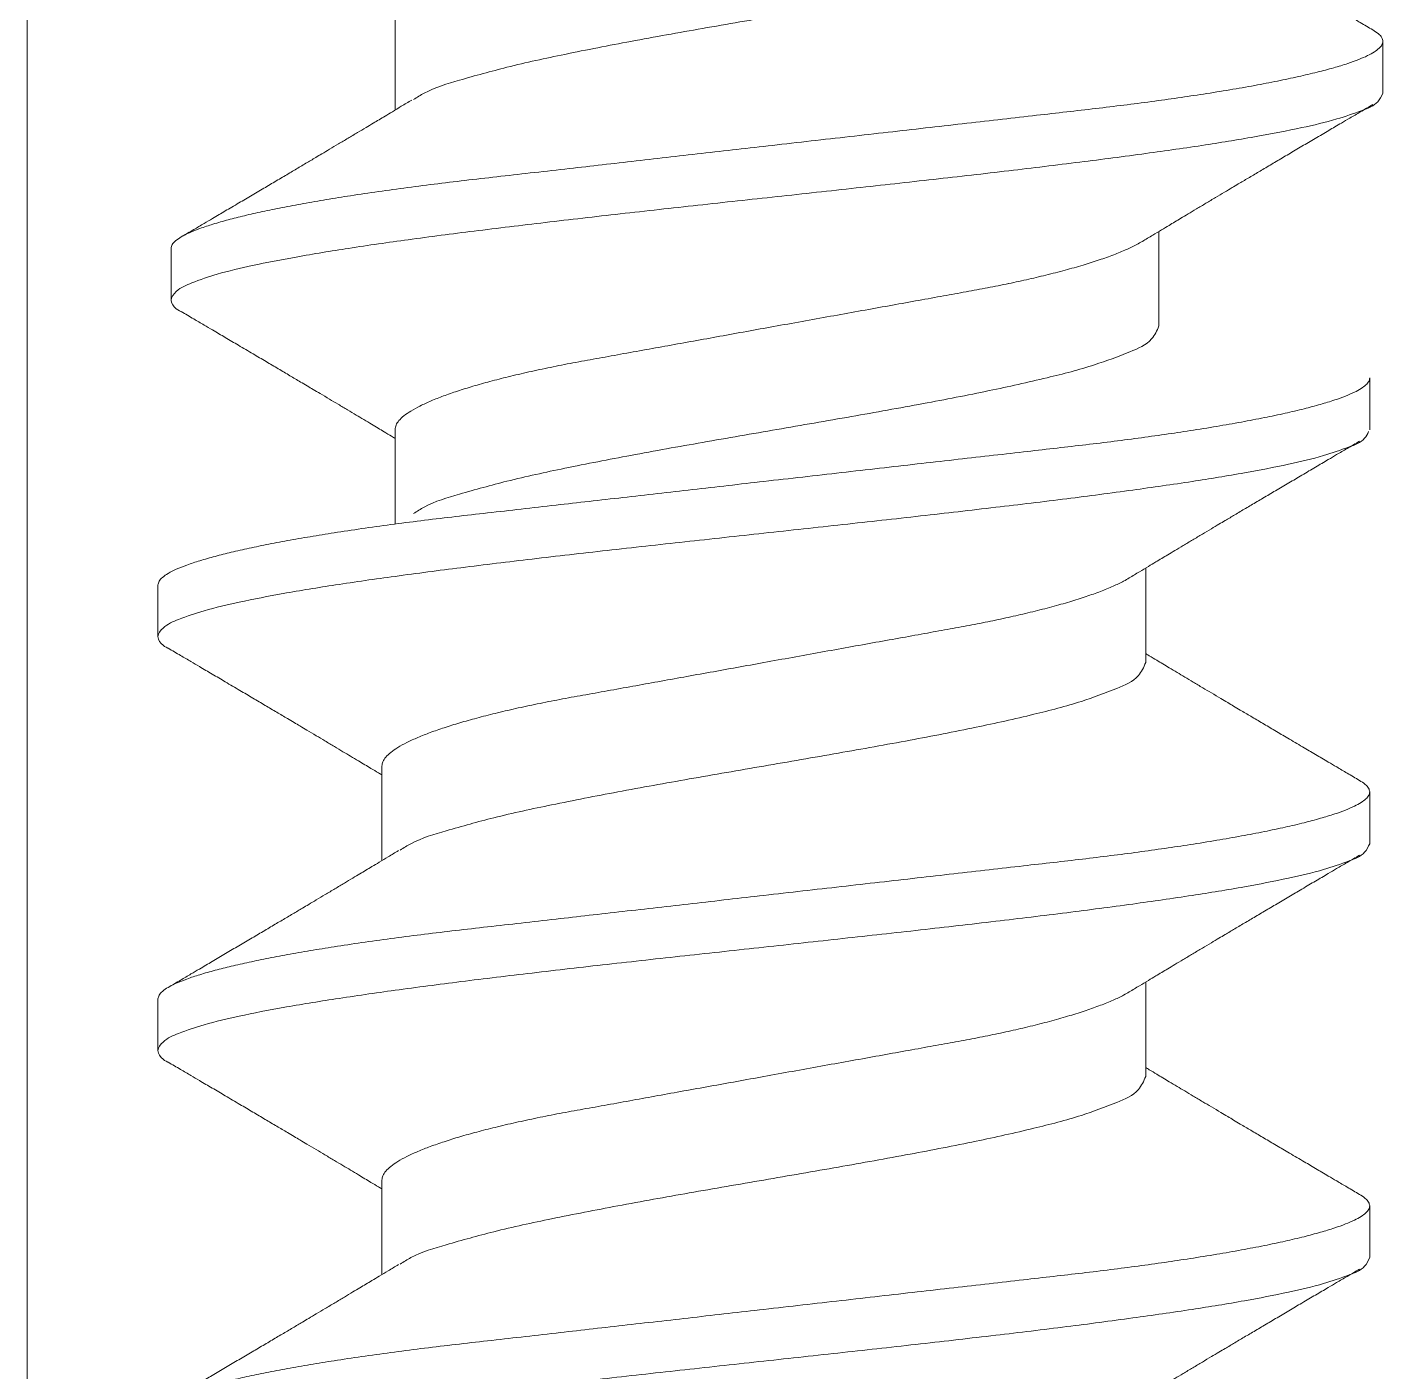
# Model space of a CAD drawing. Extents: x -82 to 113, y -82 to 93.
# Drawn here: x 8.4665 to 8.65, y 77.045 to 77.2269 of the extents above; entities that cross this region are included whole.
import ezdxf

# ---------------------------------------------------------------- set-up
doc = ezdxf.new("R2010")
doc.units = 0
doc.header["$MEASUREMENT"] = 0
doc.linetypes.add('SLD-Solid', pattern=[0])
doc.layers.get('0').update_dxf_attribs({"linetype": 'CONTINUOUS'})
doc.layers.add('Ballons', color=7, linetype='CONTINUOUS')

# ---------------------------------------------------------------- blocks, each defined once
blk = doc.blocks.new('NO 8 2 IN')
at = {"color": 7, "linetype": 'SLD-Solid', "lineweight": 15}
for p, q in [((1.31378, 0.0823), (1.30678, 0.0823)), ((1.36978, 0.0823), (1.36278, 0.0823)), ((1.41531, 0.08052), (1.40831, 0.08052)), ((1.28928, 0.05199), (1.27649, 0.05199)), ((1.34528, 0.05199), (1.33249, 0.05199)), ((1.39081, 0.05021), (1.37802, 0.05021)), ((1.44681, 0.05021), (1.43402, 0.05021)), ((1.30328, -0.05139), (1.31607, -0.05139)), ((1.35928, -0.05139), (1.37207, -0.05139)), ((1.40481, -0.05317), (1.41761, -0.05317)), ((1.27878, -0.0817), (1.28578, -0.0817)), ((1.33478, -0.0817), (1.34178, -0.0817)), ((1.39078, -0.0817), (1.39778, -0.0817)), ((1.43631, -0.08348), (1.44331, -0.08348))]:
    blk.add_line(p, q, dxfattribs=at)
for points, knots in [([(1.24914, 0.08075), (1.24927, 0.08104), (1.24959, 0.08174), (1.2508, 0.08263), (1.25235, 0.08137), (1.25329, 0.07915), (1.25446, 0.07567), (1.25556, 0.07094), (1.25671, 0.065), (1.25785, 0.05796), (1.259, 0.04994), (1.26016, 0.04107), (1.26131, 0.0315), (1.26247, 0.0214), (1.26362, 0.01094), (1.26478, 0.0003), (1.26594, -0.01034), (1.26709, -0.0208), (1.26825, -0.0309), (1.2694, -0.04047), (1.27056, -0.04934), (1.27171, -0.05736), (1.27285, -0.06441), (1.274, -0.07032), (1.27509, -0.07511), (1.27627, -0.07847), (1.2772, -0.08093), (1.27836, -0.0815), (1.27878, -0.0817)], [0, 0, 0, 0, 0.0057312, 0.0137294, 0.0217283, 0.0358057, 0.0571924, 0.0858972, 0.1215754, 0.1636904, 0.2115661, 0.2644133, 0.3213499, 0.3814193, 0.4436088, 0.5068678, 0.5701267, 0.6323161, 0.6923852, 0.7493214, 0.8021681, 0.8500432, 0.8921576, 0.9278349, 0.956539, 0.9779248, 0.9920013, 1, 1, 1, 1]), ([(1.25778, 0.0823), (1.25795, 0.08226), (1.25835, 0.08218), (1.25887, 0.08164), (1.25941, 0.08085), (1.25995, 0.07973), (1.26052, 0.0783), (1.2611, 0.07654), (1.26167, 0.07454), (1.26222, 0.07231), (1.26277, 0.06989), (1.26332, 0.06722), (1.26386, 0.06434), (1.26439, 0.06124), (1.26493, 0.05786), (1.26548, 0.05419), (1.26602, 0.05025), (1.26654, 0.04617), (1.26704, 0.04197), (1.26753, 0.03761), (1.26805, 0.03308), (1.26857, 0.02851), (1.26909, 0.02392), (1.26961, 0.01934), (1.27014, 0.01466), (1.27068, 0.00992), (1.27123, 0.00512), (1.2718, 0.00015), (1.27238, -0.00496), (1.27297, -0.01018), (1.27356, -0.01534), (1.27414, -0.02041), (1.2747, -0.02535), (1.27524, -0.03015), (1.27576, -0.03465), (1.27624, -0.03885), (1.27668, -0.04279), (1.27715, -0.04661), (1.27763, -0.05033), (1.27813, -0.05392), (1.27866, -0.05746), (1.27921, -0.06092), (1.2798, -0.06426), (1.28039, -0.06736), (1.28098, -0.07018), (1.28158, -0.07271), (1.28217, -0.07494), (1.28274, -0.07682), (1.28329, -0.07835), (1.2838, -0.07955), (1.2843, -0.08049), (1.28478, -0.08115), (1.28526, -0.0816), (1.28562, -0.08167), (1.28578, -0.0817)], [0, 0, 0, 0, 0.003092, 0.007218, 0.012848, 0.020196, 0.029358, 0.040369, 0.053221, 0.066587, 0.081415, 0.097635, 0.11516, 0.13389, 0.153715, 0.176448, 0.200174, 0.224724, 0.249924, 0.275906, 0.303091, 0.331379, 0.358168, 0.385658, 0.413725, 0.442232, 0.471038, 0.499995, 0.531578, 0.562966, 0.593969, 0.624401, 0.654092, 0.682884, 0.710636, 0.735058, 0.758527, 0.78147, 0.803831, 0.825476, 0.846274, 0.867849, 0.888108, 0.906911, 0.924131, 0.939662, 0.953422, 0.965357, 0.974673, 0.982441, 0.988705, 0.993557, 0.99719, 1, 1, 1, 1]), ([(1.27784, 0.04975), (1.27756, 0.05021), (1.27703, 0.05108), (1.27631, 0.05228), (1.27571, 0.05328), (1.27519, 0.05415), (1.27467, 0.05501), (1.2741, 0.05598), (1.27342, 0.05711), (1.27267, 0.05835), (1.27192, 0.05963), (1.27121, 0.06081), (1.2706, 0.06183), (1.2701, 0.06267), (1.26968, 0.06339), (1.26927, 0.06407), (1.26871, 0.06502), (1.26796, 0.06629), (1.26702, 0.06788), (1.26601, 0.06958), (1.26497, 0.07134), (1.26409, 0.07285), (1.26337, 0.07406), (1.26285, 0.07495), (1.26233, 0.07582), (1.26177, 0.07677), (1.2611, 0.07792), (1.26027, 0.07933), (1.25966, 0.08036), (1.25933, 0.08092)], [0, 0, 0, 0, 0.0451999, 0.083899, 0.1160726, 0.1417319, 0.1675755, 0.1986995, 0.2351164, 0.2768371, 0.3186332, 0.3576857, 0.3906104, 0.417396, 0.4384372, 0.4596495, 0.4829884, 0.5298514, 0.5815664, 0.6360157, 0.6932004, 0.7506903, 0.7808665, 0.8094736, 0.8365085, 0.8645782, 0.9009622, 0.9460993, 1, 1, 1, 1]), ([(1.30522, 0.08092), (1.30489, 0.08036), (1.30429, 0.07933), (1.30346, 0.07792), (1.30279, 0.07678), (1.30223, 0.07583), (1.30154, 0.07466), (1.30063, 0.07312), (1.29955, 0.07128), (1.29849, 0.06948), (1.2975, 0.06782), (1.29658, 0.06626), (1.29581, 0.06495), (1.29519, 0.06391), (1.29467, 0.06303), (1.29407, 0.06203), (1.2934, 0.0609), (1.29266, 0.05966), (1.29194, 0.05846), (1.29126, 0.0573), (1.29061, 0.05622), (1.29002, 0.05523), (1.28947, 0.05431), (1.28892, 0.05341), (1.28846, 0.05264), (1.28817, 0.05214), (1.28807, 0.05199)], [0, 0, 0, 0, 0.057982, 0.10656, 0.145743, 0.175978, 0.205039, 0.267031, 0.335195, 0.395552, 0.453065, 0.507733, 0.557279, 0.588303, 0.615909, 0.648764, 0.691919, 0.733036, 0.777294, 0.8174, 0.853077, 0.889787, 0.920247, 0.948394, 0.983846, 1, 1, 1, 1]), ([(1.30514, 0.08075), (1.30527, 0.08104), (1.30559, 0.08174), (1.3068, 0.08263), (1.30835, 0.08137), (1.30929, 0.07915), (1.31046, 0.07567), (1.31156, 0.07094), (1.31271, 0.065), (1.31385, 0.05796), (1.315, 0.04994), (1.31616, 0.04107), (1.31731, 0.0315), (1.31847, 0.0214), (1.31962, 0.01094), (1.32078, 0.0003), (1.32194, -0.01034), (1.32309, -0.0208), (1.32425, -0.0309), (1.3254, -0.04047), (1.32656, -0.04934), (1.32771, -0.05736), (1.32885, -0.06441), (1.33, -0.07032), (1.33109, -0.07511), (1.33227, -0.07847), (1.3332, -0.08093), (1.33436, -0.0815), (1.33478, -0.0817)], [0, 0, 0, 0, 0.005731, 0.013729, 0.021728, 0.035806, 0.057192, 0.085897, 0.121575, 0.16369, 0.211566, 0.264413, 0.32135, 0.381419, 0.443609, 0.506868, 0.570127, 0.632316, 0.692385, 0.749321, 0.802168, 0.850043, 0.892158, 0.927835, 0.956539, 0.977925, 0.992002, 1, 1, 1, 1]), ([(1.31378, 0.0823), (1.31395, 0.08226), (1.31435, 0.08218), (1.31487, 0.08164), (1.31541, 0.08085), (1.31595, 0.07973), (1.31652, 0.0783), (1.3171, 0.07654), (1.31767, 0.07454), (1.31822, 0.07231), (1.31877, 0.06989), (1.31932, 0.06722), (1.31986, 0.06434), (1.32039, 0.06124), (1.32093, 0.05786), (1.32148, 0.05419), (1.32202, 0.05025), (1.32254, 0.04617), (1.32304, 0.04197), (1.32353, 0.03761), (1.32405, 0.03308), (1.32457, 0.02851), (1.32509, 0.02392), (1.32561, 0.01934), (1.32614, 0.01466), (1.32668, 0.00992), (1.32723, 0.00512), (1.3278, 0.00015), (1.32838, -0.00496), (1.32897, -0.01018), (1.32956, -0.01534), (1.33014, -0.02041), (1.3307, -0.02535), (1.33124, -0.03015), (1.33176, -0.03465), (1.33224, -0.03885), (1.33268, -0.04279), (1.33315, -0.04661), (1.33363, -0.05033), (1.33413, -0.05392), (1.33466, -0.05746), (1.33521, -0.06092), (1.3358, -0.06426), (1.33639, -0.06736), (1.33698, -0.07018), (1.33758, -0.07271), (1.33817, -0.07494), (1.33874, -0.07682), (1.33929, -0.07835), (1.3398, -0.07955), (1.3403, -0.08049), (1.34078, -0.08115), (1.34126, -0.0816), (1.34162, -0.08167), (1.34178, -0.0817)], [0, 0, 0, 0, 0.003092, 0.007218, 0.012848, 0.020196, 0.029358, 0.040369, 0.053221, 0.066587, 0.081415, 0.097635, 0.11516, 0.13389, 0.153715, 0.176448, 0.200175, 0.224724, 0.249925, 0.275906, 0.303091, 0.331379, 0.358168, 0.385658, 0.413725, 0.442232, 0.471038, 0.499995, 0.531578, 0.562967, 0.593969, 0.624401, 0.654092, 0.682884, 0.710637, 0.735058, 0.758527, 0.78147, 0.803831, 0.825476, 0.846274, 0.867849, 0.888108, 0.906911, 0.924131, 0.939662, 0.953423, 0.965357, 0.974673, 0.982441, 0.988705, 0.993557, 0.99719, 1, 1, 1, 1]), ([(1.33384, 0.04975), (1.33356, 0.05021), (1.33303, 0.05108), (1.33231, 0.05228), (1.33171, 0.05328), (1.33119, 0.05415), (1.33067, 0.05501), (1.3301, 0.05598), (1.32942, 0.05711), (1.32867, 0.05835), (1.32792, 0.05963), (1.32721, 0.06081), (1.3266, 0.06183), (1.3261, 0.06267), (1.32568, 0.06339), (1.32527, 0.06407), (1.32471, 0.06502), (1.32396, 0.06629), (1.32302, 0.06788), (1.32201, 0.06958), (1.32097, 0.07134), (1.32009, 0.07285), (1.31937, 0.07406), (1.31885, 0.07495), (1.31833, 0.07582), (1.31777, 0.07677), (1.3171, 0.07792), (1.31627, 0.07933), (1.31566, 0.08036), (1.31533, 0.08092)], [0, 0, 0, 0, 0.045199, 0.083899, 0.116073, 0.141732, 0.167575, 0.1987, 0.235116, 0.276837, 0.318633, 0.357685, 0.39061, 0.417395, 0.438437, 0.45965, 0.482988, 0.529851, 0.581566, 0.636015, 0.6932, 0.75069, 0.780866, 0.809473, 0.836508, 0.864578, 0.900962, 0.946099, 1, 1, 1, 1]), ([(1.36122, 0.08092), (1.36089, 0.08036), (1.36029, 0.07933), (1.35946, 0.07792), (1.35879, 0.07678), (1.35823, 0.07583), (1.35754, 0.07466), (1.35663, 0.07312), (1.35555, 0.07128), (1.35449, 0.06948), (1.3535, 0.06782), (1.35258, 0.06626), (1.35181, 0.06495), (1.35119, 0.06391), (1.35067, 0.06303), (1.35007, 0.06203), (1.3494, 0.0609), (1.34866, 0.05966), (1.34794, 0.05846), (1.34725, 0.0573), (1.34661, 0.05622), (1.34602, 0.05523), (1.34547, 0.05431), (1.34492, 0.05341), (1.34446, 0.05264), (1.34417, 0.05214), (1.34407, 0.05199)], [0, 0, 0, 0, 0.057982, 0.10656, 0.145743, 0.175979, 0.205039, 0.267031, 0.335196, 0.395553, 0.453065, 0.507733, 0.55728, 0.588303, 0.615909, 0.648764, 0.691919, 0.733036, 0.777295, 0.817401, 0.853077, 0.889788, 0.920247, 0.948394, 0.983846, 1, 1, 1, 1]), ([(1.36114, 0.08075), (1.36127, 0.08104), (1.36159, 0.08174), (1.3628, 0.08263), (1.36435, 0.08137), (1.36529, 0.07915), (1.36646, 0.07567), (1.36756, 0.07094), (1.36871, 0.065), (1.36985, 0.05796), (1.371, 0.04994), (1.37216, 0.04107), (1.37331, 0.0315), (1.37447, 0.0214), (1.37562, 0.01094), (1.37678, 0.0003), (1.37794, -0.01034), (1.37909, -0.0208), (1.38025, -0.0309), (1.3814, -0.04047), (1.38256, -0.04934), (1.38371, -0.05736), (1.38485, -0.06441), (1.386, -0.07032), (1.38709, -0.07511), (1.38828, -0.07845), (1.38915, -0.08085), (1.3902, -0.08138), (1.39052, -0.08155)], [0, 0, 0, 0, 0.005741, 0.013754, 0.021767, 0.035869, 0.057293, 0.086049, 0.12179, 0.163979, 0.21194, 0.26488, 0.321917, 0.382093, 0.444392, 0.507763, 0.571133, 0.633432, 0.693607, 0.750644, 0.803584, 0.851544, 0.893732, 0.929473, 0.958227, 0.979651, 0.993752, 1, 1, 1, 1]), ([(1.36978, 0.0823), (1.36995, 0.08226), (1.37035, 0.08218), (1.37087, 0.08164), (1.37141, 0.08085), (1.37195, 0.07973), (1.37252, 0.0783), (1.3731, 0.07654), (1.37367, 0.07454), (1.37422, 0.07231), (1.37477, 0.06989), (1.37532, 0.06722), (1.37586, 0.06434), (1.37639, 0.06124), (1.37693, 0.05786), (1.37748, 0.05419), (1.37802, 0.05025), (1.37854, 0.04617), (1.37904, 0.04197), (1.37953, 0.03761), (1.38005, 0.03308), (1.38057, 0.02851), (1.38109, 0.02392), (1.38161, 0.01934), (1.38214, 0.01466), (1.38268, 0.00992), (1.38323, 0.00512), (1.3838, 0.00015), (1.38438, -0.00496), (1.38497, -0.01018), (1.38556, -0.01534), (1.38614, -0.02041), (1.3867, -0.02535), (1.38724, -0.03015), (1.38776, -0.03465), (1.38824, -0.03885), (1.38868, -0.04279), (1.38915, -0.04661), (1.38963, -0.05033), (1.39013, -0.05392), (1.39066, -0.05746), (1.39121, -0.06092), (1.3918, -0.06426), (1.39239, -0.06736), (1.39298, -0.07018), (1.39358, -0.07271), (1.39417, -0.07494), (1.39474, -0.07682), (1.39529, -0.07835), (1.3958, -0.07955), (1.3963, -0.08049), (1.39678, -0.08115), (1.39726, -0.0816), (1.39762, -0.08167), (1.39778, -0.0817)], [0, 0, 0, 0, 0.003092, 0.007218, 0.012848, 0.020196, 0.029358, 0.040369, 0.053221, 0.066587, 0.081415, 0.097635, 0.11516, 0.13389, 0.153715, 0.176448, 0.200175, 0.224724, 0.249925, 0.275906, 0.303091, 0.331379, 0.358168, 0.385658, 0.413725, 0.442232, 0.471038, 0.499995, 0.531578, 0.562967, 0.593969, 0.624401, 0.654092, 0.682884, 0.710637, 0.735058, 0.758527, 0.78147, 0.803831, 0.825476, 0.846274, 0.867849, 0.888108, 0.906911, 0.924131, 0.939662, 0.953423, 0.965357, 0.974673, 0.982441, 0.988705, 0.993557, 0.99719, 1, 1, 1, 1]), ([(1.40676, 0.07914), (1.40643, 0.07858), (1.40582, 0.07755), (1.40499, 0.07614), (1.40432, 0.075), (1.40376, 0.07405), (1.40307, 0.07287), (1.40217, 0.07134), (1.40108, 0.0695), (1.40002, 0.0677), (1.39904, 0.06604), (1.39811, 0.06448), (1.39734, 0.06317), (1.39672, 0.06213), (1.3962, 0.06125), (1.39561, 0.06025), (1.39494, 0.05912), (1.3942, 0.05788), (1.39348, 0.05667), (1.39279, 0.05552), (1.39214, 0.05443), (1.39155, 0.05344), (1.391, 0.05253), (1.39046, 0.05162), (1.39, 0.05086), (1.3897, 0.05036), (1.38961, 0.05021)], [0, 0, 0, 0, 0.057982, 0.10656, 0.145743, 0.175979, 0.205039, 0.267031, 0.335196, 0.395553, 0.453065, 0.507733, 0.557279, 0.588303, 0.615908, 0.648764, 0.691919, 0.733036, 0.777294, 0.8174, 0.853077, 0.889787, 0.920247, 0.948394, 0.983845, 1, 1, 1, 1]), ([(1.40667, 0.07896), (1.4068, 0.07926), (1.40712, 0.07995), (1.40833, 0.08085), (1.40988, 0.07959), (1.41082, 0.07737), (1.412, 0.07389), (1.41309, 0.06915), (1.41424, 0.06322), (1.41539, 0.05618), (1.41654, 0.04816), (1.41769, 0.03929), (1.41884, 0.02972), (1.42, 0.01962), (1.42116, 0.00916), (1.42231, -0.00148), (1.42347, -0.01213), (1.42463, -0.02259), (1.42578, -0.03269), (1.42694, -0.04225), (1.42809, -0.05113), (1.42924, -0.05915), (1.43038, -0.06619), (1.43153, -0.07211), (1.43263, -0.07689), (1.4338, -0.08025), (1.43474, -0.08272), (1.43589, -0.08328), (1.43631, -0.08348)], [0, 0, 0, 0, 0.005731, 0.013729, 0.021728, 0.035806, 0.057192, 0.085897, 0.121575, 0.16369, 0.211566, 0.264413, 0.32135, 0.381419, 0.443609, 0.506868, 0.570127, 0.632316, 0.692385, 0.749322, 0.802168, 0.850043, 0.892158, 0.927835, 0.956539, 0.977925, 0.992002, 1, 1, 1, 1]), ([(1.41531, 0.08052), (1.41549, 0.08048), (1.41589, 0.0804), (1.41641, 0.07985), (1.41694, 0.07907), (1.41749, 0.07795), (1.41805, 0.07652), (1.41863, 0.07476), (1.4192, 0.07275), (1.41976, 0.07053), (1.4203, 0.0681), (1.42085, 0.06544), (1.42139, 0.06255), (1.42193, 0.05946), (1.42247, 0.05607), (1.42301, 0.05241), (1.42355, 0.04847), (1.42407, 0.04439), (1.42457, 0.04018), (1.42507, 0.03583), (1.42558, 0.0313), (1.4261, 0.02672), (1.42662, 0.02213), (1.42715, 0.01756), (1.42768, 0.01288), (1.42822, 0.00813), (1.42876, 0.00334), (1.42933, -0.00163), (1.42991, -0.00674), (1.43051, -0.01196), (1.43109, -0.01713), (1.43167, -0.02219), (1.43223, -0.02713), (1.43278, -0.03193), (1.43329, -0.03643), (1.43377, -0.04064), (1.43422, -0.04457), (1.43468, -0.04839), (1.43516, -0.05211), (1.43566, -0.0557), (1.43619, -0.05924), (1.43674, -0.0627), (1.43733, -0.06605), (1.43792, -0.06914), (1.43852, -0.07196), (1.43911, -0.0745), (1.4397, -0.07673), (1.44027, -0.0786), (1.44082, -0.08013), (1.44133, -0.08133), (1.44183, -0.08227), (1.44232, -0.08293), (1.4428, -0.08338), (1.44316, -0.08345), (1.44331, -0.08348)], [0, 0, 0, 0, 0.003092, 0.007218, 0.012848, 0.020196, 0.029358, 0.040369, 0.053221, 0.066587, 0.081415, 0.097635, 0.11516, 0.13389, 0.153715, 0.176448, 0.200174, 0.224724, 0.249924, 0.275905, 0.303091, 0.331379, 0.358167, 0.385658, 0.413725, 0.442232, 0.471038, 0.499994, 0.531578, 0.562966, 0.593969, 0.624401, 0.654092, 0.682884, 0.710636, 0.735058, 0.758526, 0.78147, 0.803831, 0.825476, 0.846274, 0.867849, 0.888108, 0.906911, 0.924131, 0.939662, 0.953422, 0.965357, 0.974672, 0.982441, 0.988705, 0.993557, 0.99719, 1, 1, 1, 1]), ([(1.43537, 0.04796), (1.43509, 0.04843), (1.43457, 0.0493), (1.43384, 0.0505), (1.43324, 0.0515), (1.43272, 0.05237), (1.43221, 0.05322), (1.43163, 0.05419), (1.43095, 0.05533), (1.43021, 0.05657), (1.42945, 0.05784), (1.42875, 0.05902), (1.42814, 0.06005), (1.42764, 0.06089), (1.42721, 0.06161), (1.42681, 0.06229), (1.42624, 0.06324), (1.42549, 0.0645), (1.42455, 0.0661), (1.42355, 0.06779), (1.42251, 0.06955), (1.42162, 0.07106), (1.42091, 0.07227), (1.42038, 0.07317), (1.41987, 0.07404), (1.41931, 0.07499), (1.41863, 0.07613), (1.4178, 0.07754), (1.4172, 0.07857), (1.41687, 0.07914)], [0, 0, 0, 0, 0.0452, 0.0839, 0.116073, 0.141732, 0.167575, 0.1987, 0.235116, 0.276837, 0.318633, 0.357685, 0.390611, 0.417396, 0.438437, 0.459649, 0.482988, 0.529851, 0.581567, 0.636015, 0.6932, 0.75069, 0.780867, 0.809473, 0.836509, 0.864578, 0.900962, 0.946099, 1, 1, 1, 1]), ([(1.28928, 0.05199), (1.28948, 0.05196), (1.28992, 0.0519), (1.29054, 0.05144), (1.29118, 0.05075), (1.29184, 0.04979), (1.29251, 0.04855), (1.29318, 0.04708), (1.29384, 0.04539), (1.2945, 0.0435), (1.29515, 0.0414), (1.29579, 0.0391), (1.29644, 0.03658), (1.29707, 0.03385), (1.2977, 0.03093), (1.2983, 0.0279), (1.29887, 0.02473), (1.29946, 0.02143), (1.30007, 0.01805), (1.3007, 0.0146), (1.30133, 0.01112), (1.30197, 0.00756), (1.30262, 0.00394), (1.30329, 0.00023), (1.30398, -0.00356), (1.30467, -0.00739), (1.30535, -0.01116), (1.30601, -0.01483), (1.30665, -0.01838), (1.30726, -0.02173), (1.30782, -0.02487), (1.30836, -0.02783), (1.30893, -0.03068), (1.30952, -0.03342), (1.31015, -0.03609), (1.3108, -0.03864), (1.31148, -0.04105), (1.31218, -0.04325), (1.31287, -0.0452), (1.31357, -0.0469), (1.31416, -0.04819), (1.31458, -0.04888), (1.31472, -0.04913)], [0, 0, 0, 0, 0.0056599, 0.0125775, 0.0213656, 0.0323516, 0.0456897, 0.0614235, 0.0784225, 0.0974411, 0.1183588, 0.1410211, 0.1652461, 0.1924205, 0.2208649, 0.2503105, 0.2805998, 0.3124188, 0.3457879, 0.3784824, 0.4121662, 0.4466137, 0.4815809, 0.5168112, 0.5541709, 0.5912169, 0.6276443, 0.663165, 0.6975153, 0.7304612, 0.760059, 0.7884191, 0.8160641, 0.8427916, 0.8683764, 0.8940213, 0.9178954, 0.9397845, 0.9595098, 0.9769376, 0.9919873, 1, 1, 1, 1]), ([(1.34528, 0.05199), (1.34548, 0.05196), (1.34592, 0.0519), (1.34654, 0.05144), (1.34718, 0.05075), (1.34784, 0.04979), (1.34851, 0.04855), (1.34918, 0.04708), (1.34984, 0.04539), (1.3505, 0.0435), (1.35115, 0.0414), (1.35179, 0.0391), (1.35244, 0.03658), (1.35307, 0.03385), (1.3537, 0.03093), (1.3543, 0.0279), (1.35487, 0.02473), (1.35546, 0.02143), (1.35607, 0.01805), (1.3567, 0.0146), (1.35733, 0.01112), (1.35797, 0.00756), (1.35862, 0.00394), (1.35929, 0.00023), (1.35998, -0.00356), (1.36067, -0.00739), (1.36135, -0.01116), (1.36201, -0.01483), (1.36265, -0.01838), (1.36326, -0.02173), (1.36382, -0.02487), (1.36436, -0.02783), (1.36493, -0.03068), (1.36552, -0.03342), (1.36615, -0.03609), (1.3668, -0.03864), (1.36748, -0.04105), (1.36818, -0.04325), (1.36887, -0.0452), (1.36957, -0.0469), (1.37016, -0.04819), (1.37058, -0.04888), (1.37072, -0.04913)], [0, 0, 0, 0, 0.00566, 0.012578, 0.021366, 0.032352, 0.04569, 0.061424, 0.078423, 0.097441, 0.118359, 0.141021, 0.165246, 0.192421, 0.220865, 0.250311, 0.2806, 0.312419, 0.345788, 0.378482, 0.412166, 0.446614, 0.481581, 0.516811, 0.554171, 0.591217, 0.627644, 0.663165, 0.697515, 0.730461, 0.760059, 0.788419, 0.816064, 0.842792, 0.868377, 0.894021, 0.917895, 0.939784, 0.95951, 0.976938, 0.991987, 1, 1, 1, 1]), ([(1.39081, 0.05021), (1.39101, 0.05018), (1.39145, 0.05011), (1.39208, 0.04966), (1.39272, 0.04897), (1.39337, 0.048), (1.39404, 0.04677), (1.39471, 0.04529), (1.39538, 0.0436), (1.39603, 0.04171), (1.39668, 0.03961), (1.39733, 0.03732), (1.39797, 0.0348), (1.39861, 0.03207), (1.39923, 0.02915), (1.39983, 0.02611), (1.4004, 0.02295), (1.401, 0.01965), (1.40161, 0.01627), (1.40223, 0.01282), (1.40286, 0.00934), (1.4035, 0.00578), (1.40416, 0.00216), (1.40483, -0.00156), (1.40551, -0.00534), (1.4062, -0.00917), (1.40688, -0.01294), (1.40754, -0.01661), (1.40819, -0.02017), (1.40879, -0.02351), (1.40936, -0.02665), (1.4099, -0.02961), (1.41046, -0.03246), (1.41106, -0.0352), (1.41168, -0.03787), (1.41234, -0.04042), (1.41302, -0.04284), (1.41371, -0.04503), (1.4144, -0.04699), (1.4151, -0.04868), (1.4157, -0.04997), (1.41611, -0.05067), (1.41626, -0.05091)], [0, 0, 0, 0, 0.0056599, 0.0125775, 0.0213656, 0.0323518, 0.0456897, 0.0614235, 0.0784225, 0.0974411, 0.1183588, 0.1410211, 0.1652462, 0.1924205, 0.2208649, 0.2503106, 0.2805999, 0.3124188, 0.3457879, 0.3784824, 0.4121662, 0.4466137, 0.481581, 0.5168113, 0.5541709, 0.5912169, 0.6276443, 0.663165, 0.6975153, 0.7304613, 0.7600591, 0.7884191, 0.8160642, 0.8427917, 0.8683765, 0.8940213, 0.9178954, 0.9397845, 0.95951, 0.9769376, 0.9919873, 1, 1, 1, 1]), ([(1.39081, 0.05021), (1.39101, 0.05018), (1.39145, 0.05011), (1.39208, 0.04966), (1.39272, 0.04897), (1.39337, 0.048), (1.39404, 0.04677), (1.39471, 0.04529), (1.39538, 0.0436), (1.39603, 0.04171), (1.39668, 0.03961), (1.39733, 0.03732), (1.39797, 0.0348), (1.39861, 0.03207), (1.39923, 0.02915), (1.39983, 0.02611), (1.4004, 0.02295), (1.401, 0.01965), (1.40161, 0.01627), (1.40223, 0.01282), (1.40286, 0.00934), (1.4035, 0.00578), (1.40416, 0.00216), (1.40483, -0.00156), (1.40551, -0.00534), (1.4062, -0.00917), (1.40688, -0.01294), (1.40754, -0.01661), (1.40819, -0.02017), (1.40879, -0.02351), (1.40936, -0.02665), (1.4099, -0.02961), (1.41046, -0.03246), (1.41106, -0.0352), (1.41168, -0.03787), (1.41234, -0.04042), (1.41302, -0.04284), (1.41371, -0.04503), (1.4144, -0.04699), (1.4151, -0.04868), (1.4157, -0.04997), (1.41611, -0.05067), (1.41626, -0.05091)], [0, 0, 0, 0, 0.00566, 0.012578, 0.021366, 0.032352, 0.04569, 0.061424, 0.078423, 0.097441, 0.118359, 0.141021, 0.165246, 0.192421, 0.220865, 0.250311, 0.2806, 0.312419, 0.345788, 0.378482, 0.412166, 0.446614, 0.481581, 0.516811, 0.554171, 0.591217, 0.627644, 0.663165, 0.697515, 0.730461, 0.760059, 0.788419, 0.816064, 0.842792, 0.868377, 0.894021, 0.917895, 0.939784, 0.95951, 0.976938, 0.991987, 1, 1, 1, 1]), ([(1.27791, 0.04952), (1.27821, 0.04904), (1.27941, 0.04711), (1.28069, 0.04276), (1.28246, 0.03643), (1.28413, 0.02867), (1.28585, 0.01984), (1.28756, 0.01026), (1.28928, 0.0003), (1.291, -0.00966), (1.29271, -0.01924), (1.29442, -0.02808), (1.29613, -0.0358), (1.29778, -0.04224), (1.29952, -0.04687), (1.30096, -0.05034), (1.30265, -0.0511), (1.30328, -0.05139)], [0, 0, 0, 0, 0.016211, 0.064626, 0.128031, 0.204413, 0.291076, 0.384847, 0.48225, 0.579652, 0.673423, 0.760083, 0.836464, 0.899866, 0.948278, 0.98085, 1, 1, 1, 1]), ([(1.33391, 0.04952), (1.33421, 0.04904), (1.33541, 0.04711), (1.33669, 0.04276), (1.33846, 0.03643), (1.34013, 0.02867), (1.34185, 0.01984), (1.34356, 0.01026), (1.34528, 0.0003), (1.347, -0.00966), (1.34871, -0.01924), (1.35042, -0.02808), (1.35213, -0.0358), (1.35378, -0.04224), (1.35552, -0.04687), (1.35696, -0.05034), (1.35865, -0.0511), (1.35928, -0.05139)], [0, 0, 0, 0, 0.016211, 0.064626, 0.128031, 0.204413, 0.291075, 0.384847, 0.48225, 0.579652, 0.673423, 0.760083, 0.836464, 0.899866, 0.948278, 0.98085, 1, 1, 1, 1]), ([(1.37944, 0.04773), (1.37974, 0.04725), (1.38095, 0.04533), (1.38222, 0.04098), (1.38399, 0.03465), (1.38566, 0.02688), (1.38738, 0.01806), (1.38909, 0.00848), (1.39081, -0.00148), (1.39253, -0.01144), (1.39425, -0.02102), (1.39595, -0.02986), (1.39767, -0.03759), (1.39931, -0.04402), (1.40106, -0.04866), (1.40249, -0.05212), (1.40419, -0.05289), (1.40481, -0.05317)], [0, 0, 0, 0, 0.016211, 0.064626, 0.128031, 0.204413, 0.291075, 0.384847, 0.48225, 0.579652, 0.673423, 0.760083, 0.836464, 0.899866, 0.948278, 0.98085, 1, 1, 1, 1]), ([(1.43544, 0.04773), (1.43574, 0.04725), (1.43695, 0.04533), (1.43822, 0.04098), (1.43999, 0.03465), (1.44166, 0.02688), (1.44338, 0.01806), (1.44509, 0.00848), (1.44681, -0.00148), (1.44853, -0.01144), (1.45025, -0.02102), (1.45195, -0.02986), (1.45367, -0.03759), (1.45531, -0.04402), (1.45706, -0.04866), (1.45849, -0.05212), (1.46019, -0.05289), (1.46081, -0.05317)], [0, 0, 0, 0, 0.016211, 0.064626, 0.128031, 0.204413, 0.291076, 0.384847, 0.48225, 0.579652, 0.673423, 0.760083, 0.836464, 0.899866, 0.948278, 0.98085, 1, 1, 1, 1]), ([(1.25872, -0.04914), (1.259, -0.04961), (1.25953, -0.05048), (1.26025, -0.05168), (1.26085, -0.05268), (1.26137, -0.05355), (1.26188, -0.05441), (1.26246, -0.05537), (1.26314, -0.05651), (1.26388, -0.05775), (1.26464, -0.05902), (1.26535, -0.06021), (1.26596, -0.06123), (1.26645, -0.06207), (1.26688, -0.06279), (1.26728, -0.06347), (1.26785, -0.06442), (1.2686, -0.06569), (1.26954, -0.06728), (1.27054, -0.06898), (1.27158, -0.07074), (1.27247, -0.07224), (1.27319, -0.07346), (1.27371, -0.07435), (1.27423, -0.07522), (1.27479, -0.07617), (1.27546, -0.07731), (1.27629, -0.07873), (1.27689, -0.07976), (1.27722, -0.08032)], [0, 0, 0, 0, 0.045199, 0.083899, 0.116073, 0.141732, 0.167575, 0.1987, 0.235116, 0.276837, 0.318633, 0.357685, 0.39061, 0.417395, 0.438437, 0.45965, 0.482988, 0.529851, 0.581566, 0.636015, 0.6932, 0.75069, 0.780866, 0.809473, 0.836508, 0.864578, 0.900962, 0.946099, 1, 1, 1, 1]), ([(1.31472, -0.04914), (1.315, -0.04961), (1.31553, -0.05048), (1.31625, -0.05168), (1.31685, -0.05268), (1.31737, -0.05355), (1.31788, -0.05441), (1.31846, -0.05537), (1.31914, -0.05651), (1.31988, -0.05775), (1.32064, -0.05902), (1.32135, -0.06021), (1.32196, -0.06123), (1.32245, -0.06207), (1.32288, -0.06279), (1.32328, -0.06347), (1.32385, -0.06442), (1.3246, -0.06569), (1.32554, -0.06728), (1.32654, -0.06898), (1.32758, -0.07074), (1.32847, -0.07224), (1.32919, -0.07346), (1.32971, -0.07435), (1.33023, -0.07522), (1.33079, -0.07617), (1.33146, -0.07731), (1.33229, -0.07873), (1.33289, -0.07976), (1.33322, -0.08032)], [0, 0, 0, 0, 0.0452, 0.083899, 0.116073, 0.141732, 0.167575, 0.1987, 0.235116, 0.276837, 0.318633, 0.357686, 0.39061, 0.417396, 0.438437, 0.45965, 0.482988, 0.529851, 0.581566, 0.636016, 0.6932, 0.75069, 0.780867, 0.809474, 0.836508, 0.864578, 0.900962, 0.946099, 1, 1, 1, 1]), ([(1.37072, -0.04914), (1.371, -0.04961), (1.37153, -0.05048), (1.37225, -0.05168), (1.37285, -0.05268), (1.37337, -0.05355), (1.37388, -0.05441), (1.37446, -0.05537), (1.37514, -0.05651), (1.37588, -0.05775), (1.37664, -0.05902), (1.37735, -0.06021), (1.37796, -0.06123), (1.37845, -0.06207), (1.37888, -0.06279), (1.37928, -0.06347), (1.37985, -0.06442), (1.3806, -0.06569), (1.38154, -0.06728), (1.38254, -0.06898), (1.38358, -0.07074), (1.38447, -0.07224), (1.38519, -0.07346), (1.38571, -0.07435), (1.38623, -0.07522), (1.38679, -0.07617), (1.38746, -0.07731), (1.38829, -0.07873), (1.38889, -0.07976), (1.38922, -0.08032)], [0, 0, 0, 0, 0.045199, 0.083899, 0.116073, 0.141731, 0.167575, 0.1987, 0.235116, 0.276837, 0.318633, 0.357685, 0.39061, 0.417395, 0.438437, 0.459649, 0.482988, 0.529851, 0.581566, 0.636015, 0.6932, 0.75069, 0.780866, 0.809473, 0.836508, 0.864578, 0.900962, 0.946099, 1, 1, 1, 1]), ([(1.41625, -0.05093), (1.41654, -0.0514), (1.41706, -0.05226), (1.41778, -0.05347), (1.41838, -0.05447), (1.4189, -0.05533), (1.41942, -0.05619), (1.42, -0.05716), (1.42067, -0.05829), (1.42142, -0.05954), (1.42218, -0.06081), (1.42288, -0.06199), (1.42349, -0.06301), (1.42399, -0.06385), (1.42441, -0.06457), (1.42482, -0.06525), (1.42538, -0.0662), (1.42613, -0.06747), (1.42707, -0.06906), (1.42808, -0.07076), (1.42912, -0.07252), (1.43001, -0.07403), (1.43072, -0.07524), (1.43125, -0.07613), (1.43176, -0.077), (1.43232, -0.07796), (1.43299, -0.0791), (1.43382, -0.08051), (1.43443, -0.08154), (1.43476, -0.0821)], [0, 0, 0, 0, 0.0452, 0.0839, 0.116073, 0.141732, 0.167575, 0.1987, 0.235116, 0.276837, 0.318633, 0.357685, 0.390611, 0.417396, 0.438437, 0.459649, 0.482988, 0.529851, 0.581567, 0.636015, 0.6932, 0.75069, 0.780867, 0.809473, 0.836509, 0.864578, 0.900962, 0.946099, 1, 1, 1, 1]), ([(1.28733, -0.08032), (1.28766, -0.07976), (1.28827, -0.07873), (1.2891, -0.07732), (1.28977, -0.07618), (1.29033, -0.07523), (1.29102, -0.07406), (1.29192, -0.07252), (1.29301, -0.07068), (1.29407, -0.06888), (1.29505, -0.06722), (1.29598, -0.06566), (1.29675, -0.06435), (1.29737, -0.06331), (1.29789, -0.06243), (1.29849, -0.06143), (1.29916, -0.0603), (1.29989, -0.05906), (1.30061, -0.05785), (1.3013, -0.0567), (1.30195, -0.05562), (1.30254, -0.05463), (1.30309, -0.05371), (1.30363, -0.05281), (1.30409, -0.05204), (1.30439, -0.05154), (1.30449, -0.05139)], [0, 0, 0, 0, 0.057982, 0.10656, 0.145743, 0.175978, 0.205039, 0.267031, 0.335195, 0.395552, 0.453065, 0.507733, 0.557279, 0.588303, 0.615909, 0.648764, 0.691919, 0.733036, 0.777294, 0.8174, 0.853077, 0.889787, 0.920247, 0.948394, 0.983846, 1, 1, 1, 1]), ([(1.34333, -0.08032), (1.34366, -0.07976), (1.34427, -0.07873), (1.3451, -0.07732), (1.34577, -0.07618), (1.34633, -0.07523), (1.34702, -0.07406), (1.34792, -0.07252), (1.34901, -0.07068), (1.35007, -0.06888), (1.35105, -0.06722), (1.35198, -0.06566), (1.35275, -0.06435), (1.35337, -0.06331), (1.35389, -0.06243), (1.35449, -0.06143), (1.35516, -0.0603), (1.35589, -0.05906), (1.35661, -0.05785), (1.3573, -0.0567), (1.35795, -0.05562), (1.35854, -0.05463), (1.35909, -0.05371), (1.35963, -0.05281), (1.36009, -0.05204), (1.36039, -0.05154), (1.36049, -0.05139)], [0, 0, 0, 0, 0.057982, 0.10656, 0.145743, 0.175978, 0.205039, 0.267031, 0.335196, 0.395553, 0.453065, 0.507733, 0.55728, 0.588303, 0.615909, 0.648764, 0.691919, 0.733036, 0.777295, 0.817401, 0.853077, 0.889788, 0.920247, 0.948394, 0.983846, 1, 1, 1, 1]), ([(1.44487, -0.0821), (1.4452, -0.08154), (1.4458, -0.08051), (1.44663, -0.0791), (1.4473, -0.07796), (1.44786, -0.07701), (1.44855, -0.07584), (1.44946, -0.0743), (1.45054, -0.07246), (1.4516, -0.07067), (1.45259, -0.069), (1.45351, -0.06744), (1.45428, -0.06614), (1.4549, -0.06509), (1.45543, -0.06421), (1.45602, -0.06321), (1.45669, -0.06208), (1.45743, -0.06085), (1.45815, -0.05964), (1.45884, -0.05848), (1.45948, -0.0574), (1.46008, -0.05641), (1.46063, -0.05549), (1.46117, -0.05459), (1.46163, -0.05382), (1.46193, -0.05333), (1.46202, -0.05317)], [0, 0, 0, 0, 0.0579822, 0.1065601, 0.1457432, 0.1759786, 0.2050391, 0.2670305, 0.3351957, 0.3955526, 0.453065, 0.5077328, 0.5572794, 0.5883031, 0.6159085, 0.6487638, 0.6919188, 0.7330357, 0.7772942, 0.8174004, 0.853077, 0.8897871, 0.9202468, 0.9483936, 0.983845, 1, 1, 1, 1]), ([(1.28578, -0.0817), (1.28595, -0.08166), (1.28635, -0.08158), (1.28688, -0.08104), (1.28717, -0.08058), (1.28733, -0.08032)], [0, 0, 0, 0, 0.240958, 0.562452, 1, 1, 1, 1]), ([(1.34178, -0.0817), (1.34195, -0.08166), (1.34235, -0.08158), (1.34288, -0.08104), (1.34317, -0.08058), (1.34333, -0.08032)], [0, 0, 0, 0, 0.240971, 0.562459, 1, 1, 1, 1]), ([(1.44331, -0.08348), (1.44349, -0.08345), (1.44389, -0.08336), (1.44441, -0.08282), (1.4447, -0.08236), (1.44487, -0.0821)], [0, 0, 0, 0, 0.240958, 0.562452, 1, 1, 1, 1])]:
    blk.add_open_spline(points, degree=3, knots=knots, dxfattribs=at)
blk = doc.blocks.new('25201 bom')
at = {"color": 7, "linetype": 'Continuous', "lineweight": 15}
blk.add_line((-0.3995, 0.61), (-0.3995, -0.61), dxfattribs=at)

msp = doc.modelspace()

# ---------------------------------------------------------------- block references
at = {"layer": 'Ballons'}
for name, p, rotation in [('25201 bom', (8.067, 77.39064), 180), ('NO 8 2 IN', (8.5665, 75.78163), 90.00000000000001)]:
    msp.add_blockref(name, p, dxfattribs=dict(at, rotation=rotation))

doc.saveas('drawing.dxf')
